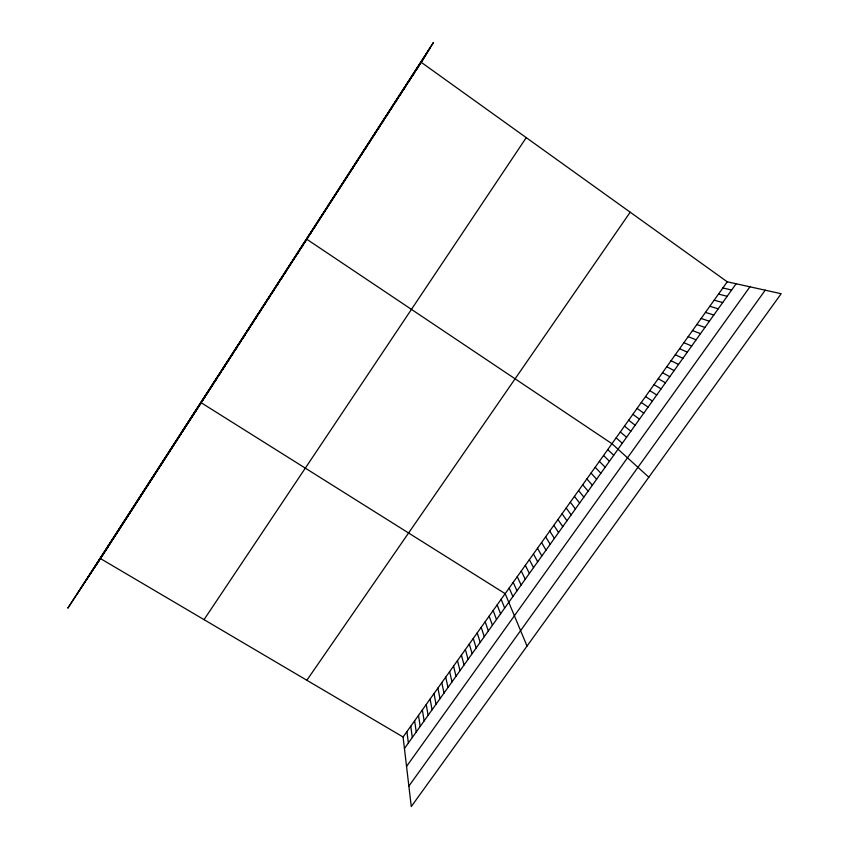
<?xml version="1.0" encoding="UTF-8"?>
<svg xmlns="http://www.w3.org/2000/svg" width="849" height="849" viewBox="0 0 849 849"><rect width="100%" height="100%" fill="white"/><g stroke="black" fill="none" stroke-linecap="round" stroke-linejoin="round"><path stroke-width="1.27" d="M352.781 168.304L353.099 167.635M357.005 161.777L357.418 160.949M361.228 155.24L361.748 154.253M365.463 148.681L366.089 147.546M369.708 142.112L370.44 140.817M373.963 135.543L374.791 134.078M378.219 128.952L379.153 127.329M382.485 122.341L383.525 120.569M386.762 115.729L387.908 113.798M391.049 109.107L392.291 107.006M395.337 102.464L396.695 100.203M399.646 95.81L401.099 93.379M403.954 89.145L405.514 86.556M408.273 82.459L409.94 79.71M416.923 69.066L418.812 65.989M412.593 75.773L414.365 72.855M77.471 593.525L429.827 48.372M86.725 579.474L426.368 54.018M95.109 566.761L423.258 59.101M108.067 546.873L67.814 608.181L433.457 42.45L421.274 62.348L727.243 281.804L781.186 293.712L411.277 806.55L403.084 736.996L727.243 281.804M134.11 506.418L142.526 493.556M106.73 548.772L134.821 505.484M153.881 475.833L165.81 457.537M165.831 457.346L169.715 451.498M141.995 494.224L154.136 475.599M185.899 426.294L189.359 421.115M173.843 444.961L177.547 439.379M177.855 438.753L181.484 433.308M181.877 432.534L185.411 427.217M169.832 451.159L173.631 445.438M181.813 431.791L201.224 402.766L505.166 593.663L527.027 646.078M189.943 420.053L193.307 415.012M193.986 413.792L197.265 408.889M204.036 619.643L526.253 137.644M210.234 388.651L213.152 384.3M214.319 382.337L217.153 378.123M202.094 401.248L205.193 396.621M206.158 394.955L209.172 390.466M218.405 376.011L221.143 371.936M222.502 369.676L225.155 365.739M226.609 363.319L229.166 359.53M230.726 356.962L233.188 353.301M238.972 344.195L241.254 340.831M234.844 350.584L237.221 347.071M243.111 337.796L245.297 334.57M247.25 331.386L249.351 328.298M251.41 324.965L253.416 322.026M255.57 318.524L257.48 315.732M259.73 312.082L261.556 309.429M263.912 305.619L265.641 303.114M306.85 680.261L630.202 212.197M268.093 299.145L269.727 296.789M272.285 292.661L273.824 290.454M276.487 286.166L277.931 284.097M280.69 279.65L282.038 277.74M284.914 273.134L286.166 271.362M289.138 266.597L290.284 264.973M404.442 748.521L736.115 283.757M406.544 766.414L749.932 286.813M293.361 260.049L294.423 258.584M408.868 786.1L765.225 290.188M297.606 253.49L298.572 252.174M301.851 246.921L302.722 245.743M302.191 245.552L306.882 239.312L611.949 443.709L648.838 477.202M310.341 233.793L311.01 232.923M314.576 227.235L315.149 226.513M318.831 220.655L319.298 220.093M722.87 287.938L731.636 290.04M718.509 294.062L727.158 296.301M714.158 300.185L722.701 302.552M709.806 306.287L718.243 308.792M705.466 312.379L713.797 315.021M701.136 318.46L709.361 321.24M696.817 324.53L704.935 327.449M692.497 330.59L700.51 333.636M688.189 336.639L696.106 339.823M683.891 342.678L691.691 345.999M679.603 348.706L687.297 352.155M675.316 354.723L682.914 358.31M671.039 360.729L678.531 364.444M666.762 366.726L674.159 370.578M662.507 372.711L669.787 376.691M658.251 378.686L665.436 382.793M100.49 558.6L403.084 736.996M654.006 384.65L661.084 388.884M649.761 390.604L656.744 394.976M645.537 396.547L652.414 401.046M641.303 402.479L648.084 407.106M637.09 408.401L643.765 413.155M632.876 414.312L639.456 419.194M628.684 420.213L635.158 425.222M624.482 426.102L630.86 431.239M620.301 431.982L626.573 437.246M616.119 437.851L622.296 443.242M607.746 449.599L613.731 455.255M603.554 455.488L609.444 461.262M599.373 461.357L605.157 467.258M595.202 467.226L600.88 473.254M591.031 473.073L596.614 479.229M586.871 478.921L592.358 485.193M582.711 484.758L588.113 491.147M578.572 490.573L583.868 497.1M574.433 496.389L579.634 503.033M570.295 502.194L575.399 508.954M566.177 507.989L571.186 514.865M562.059 513.762L566.973 520.777M557.942 519.535L562.76 526.667M553.845 525.298L558.568 532.546M549.749 531.049L554.376 538.425M545.652 536.791L550.194 544.283M541.577 542.522L546.013 550.131M537.502 548.242L541.853 555.968M533.437 553.951L537.693 561.805M529.373 559.661L533.533 567.62M525.319 565.349L529.394 573.425M521.275 571.027L525.255 579.23M517.232 576.704L521.127 585.014M513.199 582.361L516.999 590.798M509.177 588.017L512.881 596.56M501.154 599.288L504.677 608.064M497.143 604.913L500.581 613.806M493.152 610.527L496.495 619.537M489.162 616.13L492.409 625.246M485.172 621.723L488.334 630.956M481.203 627.305L484.27 636.654M477.223 632.887L480.216 642.343M473.264 638.448L476.162 648.02M469.306 643.998L472.118 653.688M465.358 649.549L468.086 659.344M461.421 655.088L464.053 664.99M457.484 660.607L460.031 670.625M453.557 666.125L456.009 676.25M449.63 671.633L452.008 681.874M445.714 677.131L448.007 687.478M441.809 682.628L444.006 693.081M437.904 688.104L440.015 698.663M434.009 693.569L436.036 704.245M430.125 699.035L432.067 709.806M426.24 704.49L428.098 715.367M422.367 709.923L424.139 720.918M418.493 715.357L420.181 726.457M414.63 720.78L416.243 731.987M410.778 726.203L412.296 737.505M406.926 731.605L408.369 743.024"/></g></svg>
